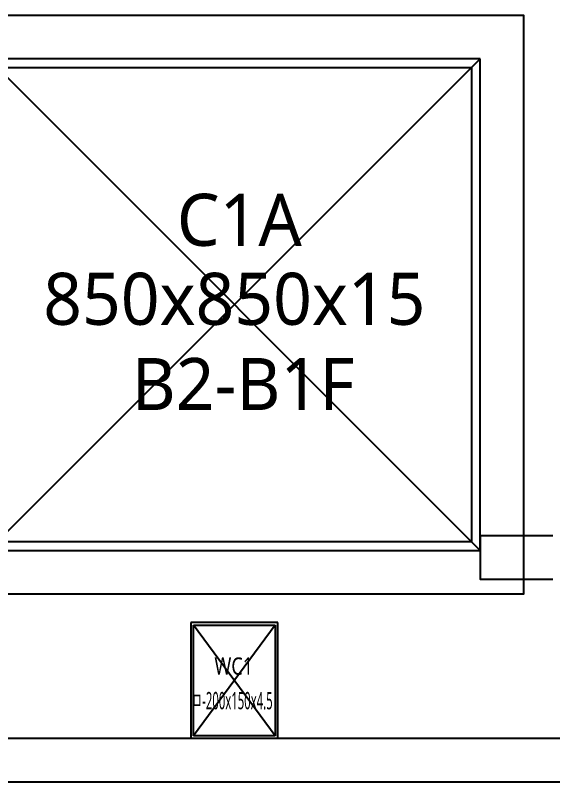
# Model space of a CAD drawing. Header units: millimetres. Extents: x -26983 to 60590, y 825 to 42375.
# Drawn here: x 56730.45 to 56748.62, y 17688.07 to 17713.99 of the extents above; entities that cross this region are included whole.
import ezdxf
from ezdxf.enums import TextEntityAlignment as Align

# ---------------------------------------------------------------- set-up
doc = ezdxf.new("R2010")
doc.units = ezdxf.units.MM
doc.header["$LTSCALE"] = 100
doc.header["$MEASUREMENT"] = 0
doc.header["$PDSIZE"] = -10
doc.layers.get('0').update_dxf_attribs({"linetype": 'CONTINUOUS'})
doc.layers.get('Defpoints').update_dxf_attribs({"color": 171, "linetype": 'CONTINUOUS'})
doc.layers.add('#프레임 라인', color=189, linetype='CONTINUOUS', plot=False)
for name, color, linetype in [('ELE9', 9, 'CONTINUOUS'), ('FIN(패널-T75 글라스울)', 6, 'CONTINUOUS'), ('h COLUMN', 252, 'CONTINUOUS'), ('WC', 2, 'CONTINUOUS')]:
    doc.layers.add(name, color=color, linetype=linetype)
doc.styles.add('TE', font='malgun_0.ttf')

# ---------------------------------------------------------------- blocks, each defined once
blk = doc.blocks.new('*U206')
at = {"color": 0, "linetype": 'ByBlock'}
for p, q in [((100, 75), (-100, 75)), ((-100, 75), (-100, -75)), ((-95.5, 70.5), (95.5, 70.5)), ((-95.5, -70.5), (-95.5, 70.5)), ((95.5, 70.5), (95.5, -70.5)), ((100, -75), (100, 75)), ((-100, -75), (100, -75)), ((95.5, -70.5), (-95.5, -70.5))]:
    blk.add_line(p, q, dxfattribs=at)
at = {"layer": 'Defpoints'}
blk.add_point((0, 0), dxfattribs=at)
blk = doc.blocks.new('WC1')
at = {"layer": 'h COLUMN', "ltscale": 0.1}
for p, q in [((70.5, -95.5), (-70.5, 95.5)), ((70.5, 95.5), (-70.5, -95.5))]:
    blk.add_line(p, q, dxfattribs=at)
at = {"layer": 'h COLUMN', "ltscale": 0.1, "rotation": 90}
blk.add_blockref('*U206', (0, 0), dxfattribs=at)
at = {"layer": 'Defpoints', "style": 'TE'}
for s, width, p in [('WC1', 0.8, (-34.4, 24.8)), ('ㅁ-200x150x4.5', 0.5, (-74.3, -34.8))]:
    blk.add_text(s, height=30, dxfattribs=dict(at, width=width)).set_placement(p, align=Align.MIDDLE_LEFT)
blk = doc.blocks.new('지하2층 WC1 2 배치')
at = {"layer": 'WC'}
blk.add_blockref('WC1', (60700, -77700), dxfattribs=at)
blk = doc.blocks.new('A$Ca9da7916')
at = {"layer": 'FIN(패널-T75 글라스울)'}
for p, q in [((227, 10050), (227, 11000)), ((302, 10125), (302, 11000)), ((227, 0), (227, 950)), ((302, 0), (302, 875))]:
    blk.add_line(p, q, dxfattribs=at)
blk = doc.blocks.new('*U208')
at = {"color": 0, "linetype": 'ByBlock'}
for p, q in [((425, 425), (-425, 425)), ((-425, 425), (-425, -425)), ((425, -425), (425, 425)), ((-410, 410), (410, 410)), ((-410, -410), (-410, 410)), ((410, 410), (410, -410)), ((410, -410), (-410, -410)), ((-425, -425), (425, -425))]:
    blk.add_line(p, q, dxfattribs=at)
at = {"layer": 'Defpoints'}
blk.add_point((0, 0), dxfattribs=at)
blk = doc.blocks.new('C1A-B2-B1')
at = {"layer": '#프레임 라인', "ltscale": 0.1}
blk.add_lwpolyline([(-500, -500), (500, -500), (500, 500), (-500, 500)], close=True, dxfattribs=at)
at = {"layer": 'Defpoints', "ltscale": 10000}
for p, q in [((-425, -425), (425, 425)), ((425, -425), (-425, 425))]:
    blk.add_line(p, q, dxfattribs=at)
at = {"ltscale": 0.1}
blk.add_blockref('*U208', (0, 0), dxfattribs=at)
at = {"layer": 'Defpoints', "style": 'TE'}
for s, p in [('C1A', (8.5, 101.5)), ('850x850x15', (-0.1, -35.1)), ('B2-B1F', (15, -182.3))]:
    blk.add_text(s, height=90, dxfattribs=at).set_placement(p, align=Align.CENTER)
blk = doc.blocks.new('B2FF')
at = {"layer": 'ELE9', "color": 253, "ltscale": 0.1}
blk.add_lwpolyline([(37186474.7, 565496.3), (37186349.7, 565496.3), (37186349.7, 565421.3), (37186474.7, 565421.3)], dxfattribs=at)
blk.add_blockref('C1A-B2-B1', (37185924.7, 565896.3), dxfattribs=at)
at = {"layer": 'ELE9', "color": 253, "ltscale": 0.1, "xscale": -1, "rotation": 270}
for p in [(37174924.7, 564844.3), (37185924.7, 564844.3)]:
    blk.add_blockref('A$Ca9da7916', p, dxfattribs=at)
at = {"layer": 'ELE9', "color": 253}
blk.add_blockref('지하2층 WC1 2 배치', (37125224.7, 642946.3), dxfattribs=at)

msp = doc.modelspace()

# ---------------------------------------------------------------- block references
at = {"xscale": 0.01956471256889679, "yscale": 0.01956471256889679, "zscale": 0.01956471256889679}
msp.add_blockref('B2FF', (-670794.073, 6632.608), dxfattribs=at)

doc.saveas('drawing.dxf')
